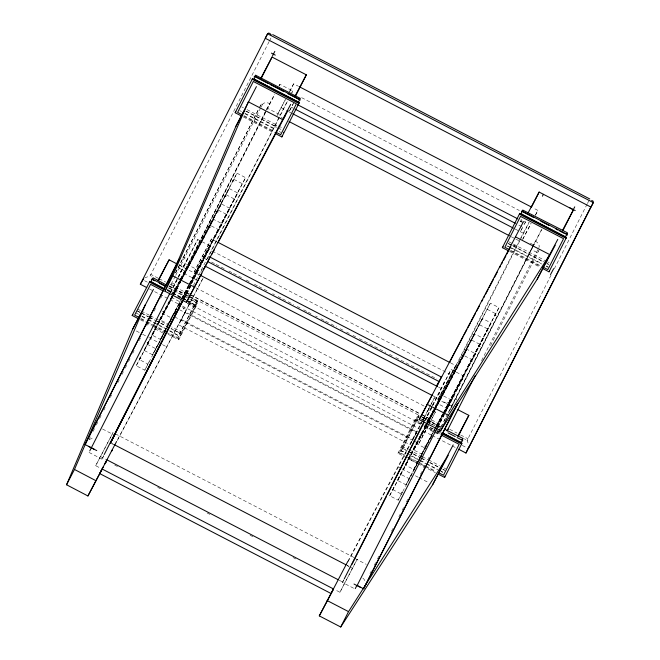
<?xml version="1.0" encoding="UTF-8"?>
<svg xmlns="http://www.w3.org/2000/svg" width="660" height="660" viewBox="0 0 660 660"><rect width="100%" height="100%" fill="white"/><g stroke="black" fill="none" stroke-linecap="round" stroke-linejoin="round"><path stroke-width="0.49" stroke-dasharray="3.3 2.47" d="M171.171 328.812L180.931 333.498L197.538 301.43L190.872 297.52M417.161 463.213L397.939 453.247L401.577 450.656L419.232 416.031L418.547 415.445L401.932 447.851L407.583 451.201M418.267 415.676L418.217 416.873M180.931 333.498L180.757 331.65L171.814 326.964M169.686 331.056L179.553 336.229L180.221 335.923L197.257 302.932L189.865 298.741M440.162 428.34L417.178 416.749L400.24 450.087L405.85 453.313M416.996 416.98L417.145 419.941L416.369 420.173L415.33 419.042L414.934 419.785L421.344 423.109M180.221 335.923L179.974 333.135L171.023 328.449M524.708 223.534L525.517 221.909L520.938 219.532M197.167 303.212C195.69 303.996 193.116 305.827 196.399 305.737L178.728 339.834L165.949 333.143M269.107 41.605L150.125 275.929L144.87 277.769M269.437 41.035L271.441 37.009M88.877 439.659L90.272 436.904M93.068 431.392L94.471 428.637M96.335 424.966L97.729 422.218M99.594 418.539L101.929 413.952M103.793 410.281L105.188 407.525M110.319 397.427L111.713 394.68M117.777 382.742L119.171 379.987M121.968 374.484L123.37 371.728M125.235 368.057L126.629 365.302M128.494 361.63L130.828 357.043M132.693 353.372L134.087 350.617M139.219 340.519L140.613 337.763M146.677 325.834L148.071 323.078M149.935 319.407L152.27 314.812M154.135 311.14L155.529 308.393M160.66 298.295L162.987 293.7M175.519 272.795L258.951 108.487M175.56 272.91L261.327 104.008L262.391 104.56A6.031 4.224 26.9 0 1 269.726 103.612L180.7 278.941M175.23 276.218L170.569 285.4A6.031 4.224 26.9 0 1 177.903 284.443L180.23 279.856M175.7 275.302L260.527 108.232M260.997 107.316L262.391 104.56M170.156 292.71L185.072 263.34L197.926 270.006L210.565 246.13L197.711 239.464L183.216 266.995L179.206 264.908M170.321 292.751L177.779 278.058M178.241 277.142L187.564 258.786A6.031 4.224 26.9 0 0 182.539 258.043M170.676 292.71L178.134 278.017M178.604 277.101L197.711 239.464M158.507 343.992L144.779 370.177L136.207 365.739L173.563 294.921M171.386 319.283L152.584 354.808L144.012 350.361L173.176 295.028M179.677 302.998L160.388 339.43L151.816 334.991L154.943 328.837L163.515 333.284L179.908 302.313M179.767 302.197L168.193 324.06L159.629 319.613L162.748 313.467L171.319 317.905L180.964 299.689M139.491 359.461L141.009 356.474M147.295 344.091L148.813 341.104M155.1 328.713L156.618 325.726M162.904 313.343L164.423 310.357M180.114 280.459L266.351 110.921M266.822 110.005L274.741 94.405M279.097 85.825L279.881 84.282L292.735 90.948L291.802 92.779M209.154 227.882L210.02 226.165M216.983 212.462L217.858 210.73M224.87 196.927L225.621 195.451M232.716 181.475L233.368 180.196M210.466 225.481L213.592 219.326L222.164 223.773L219.037 229.919L210.466 225.481L181.054 281.036M181.145 280.236L221.397 203.956L229.969 208.395L190.682 282.851M180.749 280.343L229.201 188.578L237.773 193.025L189.321 284.782M180.362 280.45L237.014 173.209L245.578 177.647L188.933 284.897M95.7 465.688L113.025 432.589L95.7 465.688L100.279 468.055M199.658 274.923L194.172 272.077L198.85 262.853L211.489 238.978L216.983 241.824M144.779 370.177L147.898 364.031L139.326 359.584M152.584 354.808L172.582 316.775M160.388 339.43L163.515 333.284M168.193 324.06L171.319 317.905M148.203 363.619L149.193 361.68M156.007 348.241L156.998 346.302M163.82 332.871L164.802 330.932M171.625 317.493L172.606 315.554M194.172 272.077L211.489 238.978M89.05 452.438L101.912 459.104L103.777 455.433M183.48 298.46L189.535 286.522M190.006 285.607L197.926 270.006M183.761 298.675L209.005 249.34M183.835 298.906L210.565 246.13M285.227 99.709L277.109 115.36L285.541 99.437M184.008 299.227L190.748 286.209M289.757 91.484L293.659 83.795L298.229 86.163M187.803 296.579L189.667 292.908M193.396 285.557L287.587 100.675M200.912 271.788L202.306 269.033M207.43 258.935L287.603 101.046M275.41 127.273L276.614 124.905M181.063 320.248L178.728 324.86L410.099 444.79L413.432 438.446M181.096 320.38L185.41 312.04L416.782 431.97L413.762 437.827M293.708 102.721L288.998 111.804L293.337 103.595M397.939 453.247L415.33 419.042L418.077 420.461M422.062 422.194L429.924 406.7M430.386 405.793L434.552 397.592L452.471 406.882M353.587 588.208L342.449 582.433L344.314 578.762M424.487 420.874L431.945 406.189M432.407 405.265L451.11 369.46L463.963 376.126L437.861 427.531M425.098 420.296L432.085 406.527M432.556 405.611L444.205 382.668L441.466 381.249M425.007 420.865L451.11 369.46M514.09 246.865L515.081 244.918M339.925 592.276L357.25 559.177L339.925 592.276L335.107 589.776M432.902 395.827L438.397 398.665L455.722 365.574L451.143 363.198M415.049 468.295L398.17 500.173L389.598 495.734L426.962 424.916M422.375 453.832L405.974 484.803L397.402 480.356L426.566 425.023M431.623 435.724L413.779 469.425L405.215 464.986L408.334 458.832L416.905 463.279L434.75 429.577M435.575 427.639L421.591 454.055L413.02 449.608L416.138 443.462L424.71 447.901L442.555 414.2M438.397 398.665L455.722 365.574M393.046 489.134L394.036 487.187M400.851 473.756L401.841 471.817M408.664 458.386L409.645 456.439M416.468 443.008L417.45 441.07M433.183 431.689L424.611 427.251L426.946 422.664M427.408 421.74L520.163 239.068M434.445 408.68L519.758 240.9M520.22 239.984L529.081 222.544M414.29 441.136L418.869 443.512L427.919 426.096M522.637 239.39L530.863 223.649M463.864 355.476L466.983 349.322L475.555 353.768L472.436 359.914L463.864 355.476L436.376 407.385M435.988 407.492L474.796 333.952L483.359 338.39L436.837 426.508M435.592 407.608L482.6 318.574L491.172 323.021L436.45 426.616M435.683 406.808L490.405 303.204L498.976 307.642L444.254 411.246M429.635 423.175L435.41 411.947L427.152 407.665M535.277 215.515L537.884 210.392L533.305 208.015M398.17 500.173L402.748 491.345M405.974 484.803L409.909 477.246L408.944 476.751M413.779 469.425L418.366 460.597M421.591 454.055L426.17 445.219M437.794 426.64L463.963 376.126M437.943 426.698L444.007 414.76M444.469 413.845L453.321 396.404A6.031 4.224 26.9 0 1 456.803 400.067M471.339 361.878L471.991 360.599M479.086 346.624L479.837 345.139M486.841 331.337L487.723 329.612M494.678 315.909L495.553 314.193M434.041 432.135L437.464 433.917L533.016 245.734M444.13 421.138L446.465 416.551M448.33 412.879L532.224 247.648M532.694 246.733L535.491 241.222A6.031 4.224 26.9 0 1 538.873 247.731M532.612 247.558L450.103 410.041L437.25 403.375M533.074 246.642L541.934 229.201M370.012 573.647L371.407 570.892M374.203 565.389L375.606 562.634M377.471 558.962L378.865 556.207M391.454 531.424L392.849 528.668M398.904 516.731L400.307 513.983M402.171 510.312L403.565 507.556M406.362 502.045L407.764 499.29M420.346 474.507L421.748 471.752M423.613 468.08L425.007 465.333M427.804 459.822L429.206 457.066M481.536 360.632L537.941 249.562M490.537 345.584L538.543 251.039M551.034 275.22L467.189 440.278L468.658 444.898M554.301 268.785L587.111 204.121M587.433 203.544L589.297 199.873M183.249 309.136L184.255 307.197M117.307 440.55L203.305 277.728L117.059 440.616M197.266 300.869L196.705 300.861L178.786 335.379L178.728 339.834M259.9 106.697L261.327 104.008M266.681 109.354L274.725 94.009M278.941 86.056L279.881 84.282M180.262 272.679L183.851 265.906M264.058 114.419L265.279 112.117M179.644 281.341L172.153 295.49L267.242 108.157L280.096 114.823M162.616 313.846L172.879 294.343M173.357 293.428L180.593 279.766M181.071 278.858L237.014 173.209M159.629 319.613L179.883 281.366M154.811 329.216L173.267 294.228M173.745 293.32L180.98 279.659M181.467 278.751L229.201 188.578M151.816 334.991L180.271 281.251M173.654 294.121L181.376 279.551M181.855 278.635L221.397 203.956M144.012 350.361L172.466 296.629M172.945 295.713L180.658 281.143M174.05 294.013L181.764 279.436M182.251 278.528L213.592 219.326M136.207 365.739L172.375 297.429M174.306 293.783L180.568 281.944M289.443 91.756L293.659 83.795M181.442 298.782L245.578 177.647M181.698 298.559L188.446 285.805M181.838 298.675L237.773 193.025M182.086 298.444L188.843 285.697M174.512 313.137L175.956 310.406M177.886 306.76L179.817 303.113M182.226 298.559L189.94 283.99M190.426 283.082L229.969 208.395M173.803 314.729L175.725 311.091M178.621 305.621L180.073 302.89M182.482 298.337L188.752 286.498M158.763 343.769L163.333 334.884M163.812 333.976L167.673 326.692M174.421 313.937L175.865 311.207M182.622 298.452L222.164 223.773M291.794 92.713L292.735 90.948M184.165 298.617L190.715 286.242M101.912 459.104L103.785 455.565M184.321 313.846L185.938 310.786M347.828 561.388L430.699 404.869M431.178 403.961L434.552 397.592M415.668 433.768L417.285 430.699M427.383 411.634L428.983 408.614M412.442 440.179L416.782 431.97M423.456 419.372L425.081 416.303M348.224 561.404L421.583 423.085M520.633 238.153L529.056 222.238M535.54 214.813L537.884 210.392M522.745 239.299L531.168 223.385M437.233 402.839L438.834 399.811M342.449 582.433L344.322 578.894M424.611 427.251L426.013 424.603M426.484 423.712L433.975 409.571M416.122 443.627L425.782 425.246M426.269 424.331L433.983 409.761M434.47 408.853L490.405 303.204M413.02 449.608L427.004 423.2M427.49 422.284L433.752 410.446M408.309 459.005L426.178 425.139M426.657 424.223L434.379 409.654M434.858 408.738L482.6 318.574M405.215 464.986L427.391 423.085M427.878 422.177L435.113 408.515M427.053 424.116L434.288 410.454M434.767 409.546L474.796 333.952M397.402 480.356L427.787 422.978M428.266 422.07L435.501 408.408M427.441 424.009L434.676 410.347M435.163 409.431L466.983 349.322M389.598 495.734L428.175 422.87M428.662 421.963L435.897 408.301M428.389 425.213L435.41 411.947M418.869 443.512L429.165 424.058M443.033 413.292L498.976 307.642M436.054 426.731L443.767 412.153M435.229 428.67L442.942 414.092M443.429 413.185L491.172 323.021M434.519 430.262L435.963 427.531M428.389 442.216L409.101 478.648L400.529 474.21M430.32 438.578L431.277 436.755M436.582 426.739L443.338 413.985M443.817 413.077L483.359 338.39M425.263 448.371L427.193 444.724M430.089 439.263L431.533 436.532M415.528 467.387L418.423 461.917M418.654 461.233L420.098 458.502M420.354 458.279L421.798 455.548M436.978 426.624L475.555 353.768M541.447 229.787L533.486 244.819L530.054 243.037M447.348 407.69L453.321 396.404M532.364 247.129L531.143 249.43L537.57 252.755L539.467 249.175M532.447 246.964L535.491 241.222M437.464 433.917L438.867 431.26M439.337 430.378L442.365 424.52M525.517 221.909L520.369 231.734L522.712 227.123L518.133 224.755M400.331 449.806L402.757 448.42L407.245 450.747M401.932 447.851L403.549 446.927L408.037 449.254M197.538 301.43L195.921 302.346L187.861 298.13M195.921 302.346L197.043 302.495M402.204 448.404L402.757 448.42M400.447 450.516L406.065 452.983M301.645 97.647L519.346 210.49M520.509 220.275L522.332 221.224M520.113 221.05L523.776 222.94M520.138 221.158L521.969 222.107M291.34 107.192L293.164 108.141M281.02 107.671L286.638 110.583M288.354 111.474L290.821 112.753M515.179 229.045L525.244 234.267M281.127 117.439L283.536 118.684M511.277 236.734L514.94 238.631M515.848 239.11L520.427 241.477M508.877 241.783L512.457 243.639M513.356 244.109L546.538 261.302M547.437 261.772L549.227 262.697M513.265 245.157L515.897 246.518M508.084 243.276L511.673 245.132M512.564 245.602L545.746 262.796M546.645 263.266L548.435 264.19M508.456 243.746L543.246 261.781M546.909 263.678L548.74 264.627M241.684 106.862L243.482 107.794M247.071 109.659L277.588 125.474M278.487 125.936L282.076 127.801M274.849 125.161L276.144 125.829M507.796 245.974L510.485 247.376M511.385 247.838L541.868 263.645M546.356 265.963L548.146 266.896M506.674 245.842L508.472 246.774M509.371 247.244L541.736 264.016M546.224 266.343L548.023 267.275M246.279 111.152L276.804 126.968M245.726 111.136L277.142 127.421M278.033 127.883L281.63 129.748M511.096 250.536L540.688 265.881M510.081 250.693L540.251 266.335M239.712 110.591L241.511 111.523M245.099 113.388L275.616 129.203M244.885 113.726L275.476 129.583M279.081 131.447L280.879 132.38M509.685 251.435L539.855 267.077M243.911 115.624L274.428 131.447M243.812 116.251L274.931 132.38M243.416 116.993L273.62 132.652M487.286 309.35L495.85 313.789M233.887 179.355L242.459 183.802M494.076 314.696L496.155 315.769M232.402 180.403L234.044 181.261M479.473 324.728L488.045 329.167M226.083 194.733L234.655 199.171M486.271 330.066L488.103 331.015M224.408 195.682L226.24 196.63M471.669 340.098L480.241 344.536M218.278 210.103L226.842 214.549M478.467 345.444L480.29 346.385M216.604 211.06L218.435 212.008M470.662 360.814L472.304 361.672M208.543 226.306L210.623 227.378M206.811 248.201L211.745 250.759M212.297 251.047L451.036 374.798M204.262 258.291L207.001 259.71M211.563 262.078L215.209 263.967M216.125 264.437L225.25 269.173M228.896 271.062L232.551 272.951M233.459 273.421L242.583 278.157M246.229 280.046L249.884 281.935M254.446 284.303L258.093 286.192M259 286.663L268.125 291.398M272.687 293.758L274.51 294.707M278.165 296.596L281.812 298.485M282.727 298.963L287.29 301.323M288.197 301.801L293.675 304.639M297.322 306.529L300.061 307.948M303.707 309.837L307.354 311.726M308.269 312.205L311.009 313.624M315.571 315.983L317.394 316.932M321.04 318.821L324.695 320.719M325.603 321.189L330.165 323.548M331.081 324.027L336.55 326.865M340.197 328.754L342.936 330.173M346.591 332.062L349.322 333.481M352.976 335.379L355.707 336.79M359.362 338.687L385.82 352.399M389.466 354.288L392.205 355.707M395.851 357.604L436.904 378.881M198.85 262.853L203.676 265.353M438.504 387.073L443.074 389.441M438.471 393.335L451.324 399.993M447.092 402.649L452.446 405.43M443.627 401.833L452.191 406.271M178.134 267.647L184.759 271.087M183.859 273.38L196.713 280.046M195.756 287.727L426.236 407.195M187.283 293.04L189.115 293.989M190.022 294.467L420.511 413.935M421.418 414.406L431.508 419.636M158.227 278.223L150.917 274.436L150.125 275.929L151.957 276.87M159.142 278.693L165.536 282.01M170.107 284.377L420.469 414.158M421.385 414.628L442.398 425.527M449.707 429.313L457.017 433.1M460.672 434.998L467.981 438.784L467.189 440.278L464.45 438.859M169.315 285.871L419.677 415.651M420.593 416.122L441.606 427.012M422.491 417.442L441.334 427.21M466.975 440.707L467.536 440.995M421.93 417.433L440.781 427.202M421.138 418.927L426.525 421.715M430.114 423.571L437.291 427.3M167.129 289.319L173.555 292.652M439.7 431.401L441.499 432.325M437.291 430.427L440.954 432.325M416.188 420.082L421.633 422.903M425.263 424.784L436.161 430.435M437.068 430.906L440.698 432.787M424.999 425.007L440.558 433.067M144.532 280.714L147.279 282.134M187.564 303.014L422.854 424.982M423.769 425.452L435.674 431.623M436.59 432.102L440.245 433.999M462.223 445.385L466.62 447.67M420.56 424.331L416.072 422.004L400.389 452.892L404.877 455.218M424.157 426.187L434.024 431.31M434.923 431.772L440.311 434.569M171.22 297.256L179.784 301.702M149.482 288.981L178.753 304.153M182.407 306.05L431.211 435.014M432.118 435.493L451.333 445.451M452.248 445.921L455.903 447.818M179.462 309.705L416.369 432.506M420.024 434.395L422.771 435.823M181.483 319.613L412.855 439.543M424.553 446.003L425.518 446.498M174.644 316.915L413.374 440.665M162.442 311.487L164.521 312.568M408.936 449.716L421.501 456.233M422.4 456.695L427.787 459.484M428.686 459.954L439.453 465.539M443.941 467.866L445.739 468.79M408.144 451.209L420.709 457.727M421.608 458.188L426.096 460.515M429.685 462.371L438.661 467.024M443.149 469.351L444.947 470.283M408.482 451.663L420.156 457.71M421.047 458.18L426.434 460.969M430.023 462.833L438.999 467.478M442.596 469.342L444.386 470.275M406.964 453.445L419.529 459.962M420.428 460.424L425.807 463.221M426.707 463.683L437.481 469.268M441.07 471.124L442.86 472.057M409.447 455.177L425.642 463.576M426.541 464.046L437.341 469.639M440.938 471.504L442.736 472.436M408.466 457.083L418.572 462.322M419.24 462.668L424.627 465.457M425.518 465.919L435.394 471.042M398.335 452.504L404.745 455.829M405.661 456.299L424.875 466.265M425.791 466.736L435.856 471.958M154.886 326.989L156.717 327.938M418.077 463.683L435.46 472.7M398.359 466.958L401.041 468.344M401.932 468.806L411.79 473.913M415.421 475.794L418.135 477.205M419.042 477.675L429.008 482.839M147.081 342.367L148.904 343.315M147.139 344.215L155.702 348.653M401.14 492.121L403.21 493.202M139.458 357.835L141.1 358.685M392.725 489.58L401.288 494.026M115.327 433.826L355.426 558.228M355.088 558.558L366.226 564.333M102.556 429.008L114.551 435.229M112.414 443.726L114.238 444.667M346.879 565.257L348.703 566.206M110.17 442.761L113.833 444.659M347.077 565.562L348.909 566.511M349.825 566.981L352.572 568.4M100.386 456.456L105.872 459.302M339.125 580.206L344.611 583.052M114.708 465.077L117.447 466.496M157.69 487.352L160.429 488.779M207.075 512.952L209.814 514.371M250.058 535.235L252.797 536.654M293.04 557.51L295.779 558.938M179 264.998L198.8 275.368M168.952 286.044L189.956 297.041M168.968 286.333L187.762 296.175M188.653 296.637L196.705 300.861M169.24 287.933L188.974 298.271M168.176 287.826L186.97 297.668M167.293 290.012L185.435 299.508M187.192 300.432L190.616 302.222M167.887 290.532L185.782 299.904M186.681 300.374L194.733 304.59M167.203 290.45L185.444 300.003M186.359 300.481L196.399 305.737L196.004 306.479L187.786 302.181M169.719 292.363L172.433 293.791M177.87 296.629L180.584 298.056M187.828 301.843L195.063 305.638M187.283 303.542L193.545 306.826L177.598 337.615L168.655 332.929M182.44 307.535L185.74 309.26M137.808 309.152L140.489 310.563M141.388 311.033L149.44 315.249M150.331 315.719L155.702 318.524M156.601 318.995L168.234 325.083M137.016 310.646L148.648 316.742M149.548 317.204L154.91 320.017M155.81 320.488L167.442 326.576M137.371 311.116L140.11 312.551M141.025 313.03L148.335 316.849M149.243 317.328L154.729 320.199M155.636 320.677L167.516 326.898M135.828 312.889L138.517 314.292M142.098 316.165L147.46 318.978M148.36 319.448L166.254 328.82M169.834 330.693L179.553 336.229M141.875 316.503L147.262 319.316M148.162 319.786L153.541 322.608M154.44 323.078L166.097 329.183M140.91 318.4L146.281 321.214M147.172 321.684L152.542 324.497M153.442 324.967L165.074 331.056M140.794 319.027L152.658 325.231M153.574 325.71L165.437 331.922M166.345 332.401L179.124 339.091M140.407 319.77L144.969 322.154M145.876 322.633L151.355 325.504M152.262 325.982L165.041 332.665M136.306 330.965L141.71 333.787M142.609 334.257L148.013 337.087M148.912 337.557L158.812 342.746M162.418 344.627L166.914 346.987M417.664 416.683L418.201 417.136M179.974 333.135L180.304 333.597M89.108 439.7A6.031 4.224 26.9 0 1 94.289 439.032M362.818 578.086A6.031 4.224 26.9 0 1 365.211 582.681"/><path stroke-width="0.99" d="M283.47 132.66L283.528 132.223M468.732 447.01L465.968 453.032L458.651 449.237M460.226 442.472C461.092 442.126 464.566 439.89 461.53 439.857L457.042 437.531M100.452 472.345L87.928 495.965L66.553 484.77L132.709 329.076L153.458 289.361M66.553 484.77L74.481 469.458L145.398 304.582M201.811 273.232L186.392 302.354L164.967 291.25L235.859 126.423L256.41 86.608M297.586 101.574L254.496 79.241L254.24 76.461L254.909 76.156L299.896 99.47C301.042 101.285 296.092 101.12 297.916 102.613M564.745 236.445L521.697 214.129L521.441 211.349L522.11 211.043L567.056 234.341C568.087 236.148 564.011 235.768 564.77 237.278M164.967 291.25L172.78 275.88L248.35 101.822L282.628 119.592L290.689 104.371M441.705 376.48L441.21 377.338M210.218 256.789L210.424 256.352L209.839 257.408M146.734 287.562L140.332 284.237L267.605 33.784L268.76 33L270.336 33.85M241.585 116.044L235.183 112.728L252.565 78.515L299.244 102.704L281.853 136.917L275.451 133.6M158.268 280.896L159.464 278.545M272.489 55.96L274.816 51.373M261.121 78.581L272.052 57.057L306.331 74.828L295.688 95.782M96.756 450.598L84.967 444.493L179.165 259.182L88.275 438.182M169.702 293.609L89.768 450.904M104.239 454.509L182.548 300.292M183.29 299.599L110.591 442.778L115.327 433.826M183.373 299.822L110.335 443.182M186.392 302.354L282.628 119.592M99.792 473.624L102.127 469.012L333.498 588.943L331.163 593.563L99.792 473.624L102.151 469.029M204.196 268.323L209.987 257.095L441.367 377.025L436.648 386.116M209.599 257.862L209.987 257.095M508.769 250.965L502.367 247.648L519.766 213.403L566.404 237.575L549.005 271.813L542.602 268.496M448.28 455.177L432.638 484.72L340.725 627L319.3 615.895L347.828 561.388M555.233 245.182L537.223 279.205L440.624 430.708L419.199 419.595L523.495 221.62M437.044 385.481L439.453 380.729M531.391 207.314L539.137 192.068L573.416 209.839L562.774 230.794M344.314 578.762L424.017 421.789M351.928 564.399L367.307 534.113M368.239 532.273L386.413 496.477M387.346 494.645L391.075 487.303M392.007 485.463L410.182 449.666M411.114 447.835L424.165 422.136M437.324 427.556L357.159 585.445L363.586 588.778L457.776 403.466L363.586 588.778M340.725 627L348.529 611.622L445.129 460.127L453.189 444.906M440.624 430.708L448.429 415.33L549.714 254.603L557.774 239.382M447.142 430.84L475.109 375.763M432.638 484.72L445.129 460.127M537.223 279.205L549.714 254.603L515.435 236.833M458.164 436.367L468.831 415.363L457.924 409.703M458.255 436.235L459.64 433.513M572.41 211.423L574.736 206.844M438.207 474.119L444.617 477.444L462 443.231L442.786 433.273M465.968 453.032L590.873 207.05C591.624 205.441 595.551 201.011 591.682 200.417M468.336 448.553L593.241 202.57L267.605 33.784L265.238 38.255L590.873 207.05M105.237 463.229L106.474 460.812L104.882 463.922M138.575 318.813L132.19 315.472L149.861 281.366L164.464 289.014M158.293 280.682L169.1 259.817L177.202 264.058M87.928 495.965L116.573 441.523M100.765 471.718L103.216 466.983M140.332 284.237L143.748 278.561M235.183 112.728L235.9 111.919M132.19 315.472L132.916 314.663M260.675 78.548L272.052 57.057M235.859 126.423L243.919 111.202M158.194 280.409L169.1 259.817M132.709 329.076L140.77 313.855M84.967 444.493L86.864 440.913M294.954 96.319L306.331 74.828M203.651 269.263L205.276 266.186L437.588 386.603M283.536 118.684L285.161 115.624M211.926 254.125L214.335 249.579M218.196 242.294L288.057 110.344M105.27 463.262L106.227 461.447M111.532 451.448L112.489 449.633M281.853 136.917L282.109 135.869M502.367 247.648L503.093 246.84M528.231 212.66L539.137 192.068M436.458 386.504L438.083 383.427M419.199 419.595L432.209 395.026M450.037 361.358L463.048 336.79M464.013 334.966L466.901 329.513M467.866 327.69L470.275 323.136M471.24 321.321L475.571 313.129M476.536 311.305L479.424 305.852M481.833 301.298L482.798 299.483M483.763 297.66L484.729 295.837M485.694 294.022L488.103 289.468M489.06 287.653L493.399 279.46M494.365 277.637L497.252 272.176M499.661 267.63L500.627 265.807M501.592 263.992L502.557 262.168M503.522 260.353L505.931 255.799M506.888 253.976L510.749 246.7M331.873 592.028L333.498 588.943M319.3 615.895L331.353 593.191M542.421 196.177L543.419 194.296M355.253 588.613L356.887 585.527M447.166 430.906L448.115 429.115M562.51 230.431L573.416 209.839M457.924 435.955L468.831 415.363M549.005 271.813L549.392 271.07M550.489 274.642L553.649 268.678M444.617 477.444L444.741 476.074M165.652 286.052L152.196 279.007C150.026 279.114 152.922 282.695 150.892 282.505M521.697 214.129L521.153 214.583M287.999 93.753L298.765 99.33L300.391 98.406L255.511 75.149L255.684 77.005L268.249 83.515M461.53 439.857L463.18 438.587L444.37 429.066M461.686 443.264L461.604 443.982L441.474 433.546M298.765 99.33L299.896 99.47M298.634 102.745L299.244 102.704L298.848 103.455L252.169 79.258L252.722 78.787M565.282 237.559L566.404 237.575L566.008 238.326L519.379 214.153L519.766 213.403L520.27 214.137M460.886 443.215L460.366 442.934M567.056 234.341L565.933 234.201L567.551 233.277L567.278 232.724L522.712 210.037L522.885 211.893L533.643 217.47M272.695 34.6L589.768 198.949M271.425 53.122L275.278 55.118M569.902 207.834L575.223 210.589M299.145 86.641L531.481 207.067M540.82 221.191L548.889 225.374M556.066 229.094L557.857 230.018M559.655 230.95L564.135 233.277M270.047 84.447L283.511 91.426M297.363 104.61L517.762 218.856M294.995 109.09L515.394 223.336M292.652 113.701L513.348 228.104M289.03 121.531L509.446 235.785M509.297 249.612L504.817 247.285L520.517 216.364L563.558 238.681L547.858 269.602L542.479 266.813M242.121 114.692L237.633 112.365L253.316 81.477L296.398 103.81L280.714 134.698L276.226 132.371M217.899 242.294L450.227 362.728M207.619 261.566L438.991 381.505M200.574 275.393L431.995 395.348M427.004 404.225L448.429 415.33M172.78 275.88L194.197 286.984M448.066 432.877L455.243 436.606M442.39 432.795L460.342 442.101M441.21 435.031L459.162 444.337L443.47 475.225L438.983 472.898M114.238 444.667L345.964 564.787M354.016 584.042L360.649 587.482M106.788 459.781L338.209 579.736M327.104 600.517L348.529 611.622M166.279 284.93L153.07 277.777L152.963 279.856L154.754 280.797M159.225 283.14L164.596 285.953M151.775 282.101L164.307 288.659M164.068 289.757L149.465 282.117L149.861 281.366L150.356 282.109M163.119 290.895L150.595 284.336L134.648 315.125L139.12 317.468M88.564 446.341L94.372 449.386M74.481 469.458L95.857 480.653M254.909 76.156L255.684 77.005M522.11 211.043L522.885 211.893M152.196 279.007L152.963 279.856M270.748 34.295L271.153 34.823"/></g></svg>
